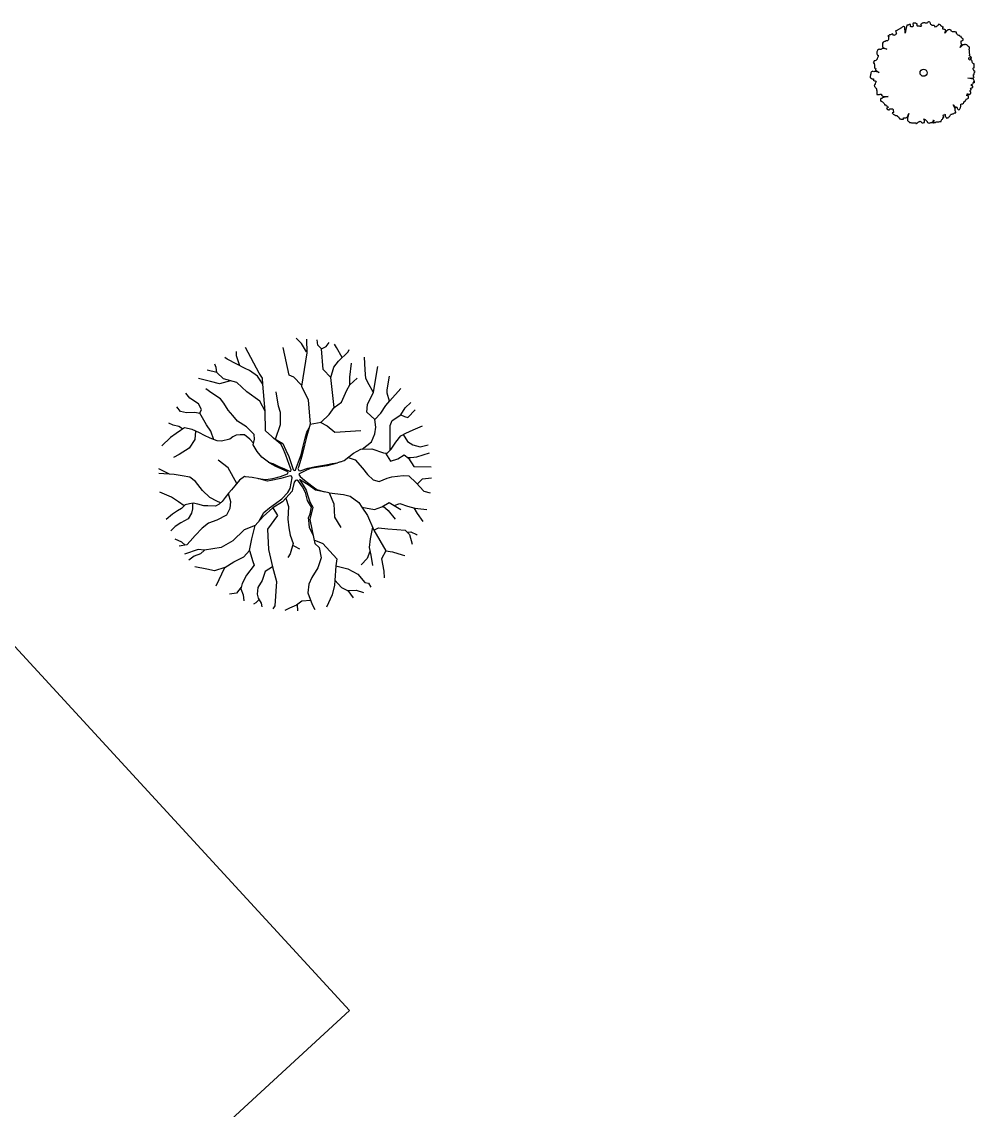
# Model space of a CAD drawing. Extents: x 99089 to 101049, y 99298 to 100905.
# Drawn here: x 100020.5 to 100122.5, y 100040.5 to 100156.8 of the extents above; entities that cross this region are included whole.
import ezdxf

# ---------------------------------------------------------------- set-up
doc = ezdxf.new("R2010")
doc.units = 0
doc.layers.add('Survey Exist Building', color=7, linetype='Continuous')
doc.layers.add('Survey Exist Trees', color=7, linetype='Continuous')

msp = doc.modelspace()

# ---------------------------------------------------------------- linework, layer by layer
at = {"layer": 'Survey Exist Building'}
msp.add_lwpolyline([(100055.58, 100051.12), (100010.81, 100099.79), (99996.92, 100087.01), (99984.14, 100100.91), (99956.35, 100075.35), (99969.13, 100061.45), (99955.23, 100048.67), (100000, 100000)], close=True, dxfattribs=at)
at = {"layer": 'Survey Exist Trees'}
for p, q in [((100114.62, 100156.21), (100114.06, 100155.88)), ((100116.98, 100151.39), (100116.98, 100151.39))]:
    msp.add_line(p, q, dxfattribs=at)
for points in [[(100119.59, 100155.98), (100119.53, 100155.95), (100119.24, 100155.62), (100119.36, 100155.98), (100119.26, 100156.01), (100119.19, 100156.01), (100119.13, 100156.05), (100119.06, 100156.05), (100119.06, 100156.11), (100119.06, 100156.18), (100119.06, 100156.25), (100119.13, 100156.25), (100119.06, 100156.28), (100118.93, 100156.35), (100118.83, 100156.41), (100118.83, 100156.48), (100118.76, 100156.51), (100118.7, 100156.55), (100118.63, 100156.55), (100118.53, 100156.55), (100118.53, 100156.48), (100118.46, 100156.41), (100118.4, 100156.38), (100118.33, 100156.31), (100118.27, 100156.28), (100118.17, 100156.38), (100118.1, 100156.45), (100118.03, 100156.45), (100117.93, 100156.45), (100117.87, 100156.45), (100117.83, 100156.51), (100117.77, 100156.55), (100117.74, 100156.61), (100117.74, 100156.68), (100117.7, 100156.74), (100117.64, 100156.81), (100117.57, 100156.84), (100117.5, 100156.84), (100117.44, 100156.81), (100117.4, 100156.74), (100117.34, 100156.68), (100117.27, 100156.71), (100117.2, 100156.71), (100117.11, 100156.74), (100117.04, 100156.74), (100116.97, 100156.74), (100116.91, 100156.68), (100116.84, 100156.68), (100116.77, 100156.64), (100116.74, 100156.58), (100116.67, 100156.55), (100116.71, 100156.48), (100116.77, 100156.41), (100116.74, 100156.35), (100116.67, 100156.35), (100116.61, 100156.35), (100116.54, 100156.38), (100116.48, 100156.38), (100116.41, 100156.38), (100116.34, 100156.38), (100116.28, 100156.41), (100116.28, 100156.48), (100116.28, 100156.55), (100116.28, 100156.61), (100116.21, 100156.64), (100116.14, 100156.71), (100116.08, 100156.71), (100116.01, 100156.71), (100115.95, 100156.71), (100115.88, 100156.71), (100115.85, 100156.64), (100115.85, 100156.58), (100115.88, 100156.51), (100115.88, 100156.45), (100115.88, 100156.38), (100115.85, 100156.31), (100115.78, 100156.31), (100115.71, 100156.31), (100115.65, 100156.31), (100115.58, 100156.35), (100115.58, 100156.41), (100115.58, 100156.48), (100115.58, 100156.55), (100115.51, 100156.55), (100115.45, 100156.55), (100115.38, 100156.51), (100115.32, 100156.48), (100115.25, 100156.48), (100115.18, 100156.48), (100115.18, 100156.41), (100115.15, 100156.35), (100115.15, 100156.28), (100115.12, 100156.21), (100115.03, 100155.62), (100114.98, 100156.25), (100114.95, 100156.31), (100114.88, 100156.35), (100114.82, 100156.35), (100114.75, 100156.31), (100114.69, 100156.28), (100114.62, 100156.21)], [(100114.06, 100155.88), (100113.99, 100155.88), (100114.02, 100155.82), (100114.02, 100155.75), (100114.06, 100155.68), (100114.06, 100155.62), (100114.09, 100155.55), (100114.02, 100155.52), (100113.99, 100155.45), (100113.89, 100155.42), (100113.79, 100155.38), (100113.72, 100155.42), (100113.72, 100155.48), (100113.66, 100155.55), (100113.59, 100155.52), (100113.53, 100155.48), (100113.46, 100155.45), (100113.39, 100155.45), (100113.33, 100155.45), (100113.26, 100155.38), (100113.16, 100155.35), (100113.26, 100155.28), (100113.26, 100155.22), (100113.23, 100155.15), (100113.23, 100155.09), (100113.23, 100155.02), (100113.23, 100154.95), (100113.19, 100154.89), (100113.13, 100154.82), (100113.06, 100154.79), (100113, 100154.79), (100112.93, 100154.79), (100112.86, 100154.75), (100112.8, 100154.72), (100112.73, 100154.69), (100112.66, 100154.65), (100112.6, 100154.55), (100112.6, 100154.49), (100112.6, 100154.42), (100112.6, 100154.36), (100112.6, 100154.26), (100112.6, 100154.19), (100112.63, 100154.09), (100113.07, 100153.9), (100112.6, 100153.99), (100112.53, 100153.96), (100112.47, 100153.92), (100112.4, 100153.89)], [(100122.34, 100151.67), (100122.28, 100151.73), (100122.24, 100151.8), (100122.28, 100151.87), (100122.31, 100151.93), (100122.38, 100151.93), (100122.38, 100152), (100122.41, 100152.07), (100122.41, 100152.13), (100122.41, 100152.2), (100122.38, 100152.26), (100122.38, 100152.33), (100122.31, 100152.36), (100122.24, 100152.4), (100122.21, 100152.46), (100122.18, 100152.56), (100122.18, 100152.63), (100122.16, 100152.71), (100122.13, 100152.75), (100122.09, 100152.77), (100122.04, 100152.77), (100121.98, 100152.76), (100121.96, 100152.73), (100121.88, 100152.78), (100121.82, 100152.85), (100121.83, 100152.98), (100121.91, 100153.01), (100121.96, 100152.99), (100121.95, 100152.97), (100122.04, 100152.93), (100122.04, 100152.95), (100122.11, 100152.96), (100122.1, 100153), (100122.06, 100153.06), (100121.99, 100153.14), (100121.95, 100153.16), (100121.93, 100153.18), (100121.91, 100153.19), (100121.91, 100153.26), (100121.94, 100153.33), (100121.94, 100153.39), (100121.91, 100153.46), (100121.91, 100153.53), (100121.91, 100153.63), (100121.88, 100153.72), (100121.88, 100153.79), (100121.85, 100153.86), (100121.85, 100153.92), (100121.88, 100153.99), (100121.91, 100154.06), (100121.88, 100154.12), (100121.81, 100154.16), (100121.71, 100154.22), (100121.68, 100154.29), (100121.61, 100154.36), (100121.55, 100154.39), (100121.48, 100154.42), (100121.41, 100154.42), (100121.35, 100154.42), (100121.35, 100154.36), (100121.25, 100154.36), (100121.18, 100154.36), (100120.88, 100154.09), (100121.08, 100154.49), (100121.02, 100154.52), (100121.02, 100154.59), (100121.02, 100154.65), (100121.02, 100154.72), (100121.02, 100154.79), (100121.08, 100154.82), (100121.15, 100154.85), (100121.22, 100154.89), (100121.22, 100154.95), (100121.22, 100155.02), (100121.15, 100155.05), (100121.08, 100155.12), (100121.02, 100155.22), (100121.02, 100155.28), (100120.95, 100155.28), (100120.85, 100155.32), (100120.82, 100155.38), (100120.75, 100155.38), (100120.69, 100155.42), (100120.62, 100155.45), (100120.59, 100155.52), (100120.52, 100155.58), (100120.49, 100155.65), (100120.49, 100155.72), (100120.42, 100155.72), (100120.35, 100155.75), (100120.29, 100155.75), (100120.22, 100155.75), (100120.15, 100155.78), (100120.09, 100155.78), (100120.02, 100155.82), (100119.96, 100155.82), (100119.92, 100155.88), (100119.92, 100155.95), (100119.72, 100156.01), (100119.66, 100155.98), (100119.59, 100155.98)], [(100112.4, 100153.89), (100112.33, 100153.89), (100112.27, 100153.92), (100112.2, 100153.89), (100112.13, 100153.89), (100112.07, 100153.82), (100112.07, 100153.76), (100112.03, 100153.69), (100112, 100153.63), (100111.97, 100153.56), (100111.97, 100153.49), (100112, 100153.49), (100112, 100153.43), (100112.03, 100153.36), (100112.07, 100153.29), (100112.13, 100153.26), (100112.13, 100153.19), (100112.13, 100153.13), (100112.1, 100153.06), (100112.07, 100152.99), (100112.03, 100152.93), (100112.03, 100152.86), (100112, 100152.8), (100111.94, 100152.76), (100111.87, 100152.7), (100111.77, 100152.66), (100111.72, 100152.65), (100111.73, 100152.67), (100111.71, 100152.68), (100111.66, 100152.61), (100111.66, 100152.6), (100111.73, 100152.59), (100111.69, 100152.58), (100111.67, 100152.56), (100111.58, 100152.44), (100111.7, 100152.4), (100111.7, 100152.33), (100111.74, 100152.26), (100111.74, 100152.2), (100111.74, 100152.13), (100111.74, 100152.07), (100111.74, 100152), (100111.74, 100151.93), (100111.77, 100151.87), (100111.84, 100151.87), (100111.87, 100151.8), (100111.84, 100151.73), (100111.84, 100151.67), (100112.25, 100151.41), (100111.8, 100151.53), (100111.74, 100151.53), (100111.67, 100151.5), (100111.6, 100151.53), (100111.54, 100151.57), (100111.47, 100151.53), (100111.4, 100151.5), (100111.37, 100151.44), (100111.34, 100151.37), (100111.34, 100151.27), (100111.31, 100151.17), (100111.31, 100151.1), (100111.27, 100151.04), (100111.27, 100150.97), (100111.27, 100150.9), (100111.31, 100150.84), (100111.37, 100150.8), (100111.47, 100150.74), (100111.54, 100150.74), (100111.6, 100150.74), (100111.67, 100150.71), (100111.63, 100150.68), (100111.61, 100150.65), (100111.6, 100150.61), (100111.67, 100150.57), (100111.74, 100150.54), (100111.8, 100150.54), (100111.87, 100150.51), (100111.9, 100150.44), (100111.87, 100150.37), (100111.84, 100150.31), (100111.8, 100150.24), (100111.8, 100150.23), (100111.8, 100150.21), (100111.85, 100150.17), (100111.8, 100150.15), (100111.8, 100150.14), (100111.74, 100150.11), (100111.7, 100150.04), (100111.74, 100149.98), (100111.74, 100149.91), (100111.8, 100149.84), (100111.84, 100149.78), (100111.9, 100149.74), (100111.94, 100149.68), (100111.94, 100149.61), (100111.94, 100149.54), (100111.97, 100149.48), (100111.97, 100149.41), (100111.97, 100149.35), (100111.97, 100149.28), (100111.97, 100149.21)], [(100120.35, 100147.45), (100120.35, 100147.52), (100120.14, 100147.96), (100120.42, 100147.62), (100120.42, 100147.69), (100120.42, 100147.75), (100120.49, 100147.72), (100120.55, 100147.72), (100120.62, 100147.65), (100120.59, 100147.59), (100120.62, 100147.52), (100120.69, 100147.45), (100120.75, 100147.42), (100120.82, 100147.45), (100120.85, 100147.52), (100120.88, 100147.59), (100120.92, 100147.65), (100120.92, 100147.72), (100120.95, 100147.79), (100120.98, 100147.85), (100120.98, 100147.92), (100120.95, 100147.98), (100120.95, 100148.05), (100121.02, 100148.05), (100121.08, 100148.08), (100121.15, 100148.08), (100121.25, 100148.15), (100121.28, 100148.22), (100121.28, 100148.28), (100121.35, 100148.32), (100121.45, 100148.38), (100121.48, 100148.45), (100121.55, 100148.48), (100121.55, 100148.55), (100121.58, 100148.62), (100121.65, 100148.62), (100121.71, 100148.65), (100121.78, 100148.68), (100121.78, 100148.75), (100121.78, 100148.81), (100121.78, 100148.88), (100121.75, 100148.95), (100121.68, 100148.95), (100121.61, 100148.91), (100121.61, 100148.98), (100121.65, 100149.05), (100121.65, 100149.11), (100121.68, 100149.18), (100121.68, 100149.11), (100121.75, 100149.11), (100121.81, 100149.11), (100121.88, 100149.08), (100121.94, 100149.08), (100121.98, 100149.15), (100122.04, 100149.18), (100122.04, 100149.25), (100122.04, 100149.31), (100122.01, 100149.38), (100121.94, 100149.41), (100121.98, 100149.48), (100122.01, 100149.54), (100122.08, 100149.58), (100122.08, 100149.64), (100122.01, 100149.68), (100122.04, 100149.74), (100122.11, 100149.78), (100122.18, 100149.78), (100122.24, 100149.84), (100122.24, 100149.91), (100122.21, 100149.98), (100122.14, 100150.01), (100122.08, 100150.07), (100122.11, 100150.14), (100122.18, 100150.17), (100122.24, 100150.21), (100122.28, 100150.27), (100122.41, 100150.44), (100122.38, 100150.34), (100122.44, 100150.31), (100122.44, 100150.37), (100122.44, 100150.44), (100122.41, 100150.51), (100122.38, 100150.57), (100122.34, 100150.64), (100122.31, 100150.71), (100121.73, 100150.82), (100122.28, 100150.84), (100122.34, 100150.87), (100122.38, 100150.94), (100122.31, 100151), (100122.31, 100151.07), (100122.31, 100151.14), (100122.31, 100151.2), (100122.38, 100151.2), (100122.38, 100151.27), (100122.41, 100151.34), (100122.41, 100151.4), (100122.47, 100151.47), (100122.51, 100151.53), (100122.44, 100151.57), (100122.34, 100151.67)], [(100111.97, 100149.21), (100111.97, 100149.15), (100112, 100149.08), (100112.07, 100149.05), (100112.13, 100149.05), (100112.2, 100149.05), (100112.27, 100149.08), (100112.33, 100149.11), (100112.4, 100149.11), (100112.47, 100149.11), (100112.5, 100149.05), (100112.5, 100148.98), (100112.6, 100148.91), (100112.66, 100148.85), (100113.2, 100148.86), (100112.6, 100148.71), (100112.53, 100148.65), (100112.47, 100148.65), (100112.4, 100148.65), (100112.37, 100148.58), (100112.37, 100148.52), (100112.37, 100148.42), (100112.4, 100148.35), (100112.47, 100148.35), (100112.53, 100148.32), (100112.6, 100148.28), (100112.7, 100148.18), (100112.76, 100148.12), (100112.8, 100148.05), (100112.8, 100147.98), (100112.86, 100147.98), (100112.93, 100147.95), (100112.96, 100147.89), (100113.03, 100147.85), (100113.13, 100147.82), (100113.16, 100147.75), (100113.19, 100147.69), (100113.13, 100147.65), (100113.1, 100147.59), (100113.03, 100147.59), (100113.06, 100147.52), (100113.13, 100147.45), (100113.23, 100147.42), (100113.29, 100147.39), (100113.26, 100147.45), (100113.33, 100147.49), (100113.39, 100147.52), (100113.46, 100147.52), (100113.53, 100147.52), (100113.59, 100147.52), (100113.69, 100147.52), (100113.72, 100147.45), (100113.72, 100147.39), (100113.72, 100147.32), (100113.76, 100147.25), (100113.76, 100147.16), (100113.69, 100147.12), (100113.63, 100147.09), (100113.69, 100147.02), (100113.72, 100146.96), (100113.79, 100146.92), (100113.86, 100146.92), (100113.92, 100146.86), (100113.99, 100146.82), (100114.06, 100146.82), (100114.12, 100146.82), (100114.19, 100146.76), (100114.29, 100146.69), (100114.32, 100146.62), (100114.32, 100146.56), (100114.39, 100146.52), (100114.42, 100146.46), (100114.49, 100146.46), (100114.55, 100146.43), (100114.62, 100146.43), (100114.72, 100146.43), (100114.82, 100146.43), (100114.82, 100146.49), (100114.85, 100146.56), (100114.92, 100146.56), (100115.02, 100146.56), (100115.08, 100146.59), (100115.15, 100146.62), (100115.22, 100146.62), (100115.42, 100147.03), (100115.28, 100146.56), (100115.28, 100146.49), (100115.28, 100146.43), (100115.28, 100146.36), (100115.28, 100146.29), (100115.32, 100146.23), (100115.38, 100146.19), (100115.45, 100146.13), (100115.48, 100146.06), (100115.55, 100146.06), (100115.61, 100146.06), (100115.68, 100146.03), (100115.75, 100146.03), (100115.81, 100146.03), (100115.88, 100146.03), (100115.95, 100146.03)], [(100115.95, 100146.03), (100116.01, 100146.03), (100116.08, 100146.03), (100116.14, 100146.03), (100116.14, 100145.96), (100116.21, 100145.96), (100116.28, 100145.99), (100116.34, 100146.06), (100116.44, 100146.13), (100116.51, 100146.16), (100116.58, 100146.23), (100116.64, 100146.19), (100116.71, 100146.13), (100116.77, 100146.06), (100116.84, 100146.03), (100116.94, 100146.03), (100117.01, 100146.06), (100117.07, 100146.09), (100117.07, 100146.09), (100117.07, 100146.19), (100117.07, 100146.29), (100117.04, 100146.36), (100117.01, 100146.46), (100117.01, 100146.39), (100117.07, 100146.39), (100117.14, 100146.39), (100117.2, 100146.36), (100117.3, 100146.26), (100117.37, 100146.19), (100117.37, 100146.13), (100117.4, 100146.06), (100117.47, 100146.03), (100117.54, 100146.03), (100117.6, 100145.99), (100117.67, 100146.03), (100117.77, 100146.06), (100117.83, 100146.06), (100117.9, 100146.09), (100117.93, 100146.16), (100118, 100146.23), (100118.03, 100146.29), (100117.97, 100146.29), (100118.03, 100146.29), (100118.1, 100146.29), (100118.07, 100146.23), (100118.03, 100146.16), (100118, 100146.09), (100117.97, 100146.03), (100118.03, 100146.03), (100118.1, 100146.06), (100118.17, 100146.06), (100118.23, 100146.06), (100118.33, 100146.13), (100118.43, 100146.16), (100118.5, 100146.16), (100118.56, 100146.16), (100118.63, 100146.16), (100118.73, 100146.19), (100118.8, 100146.19), (100118.86, 100146.19), (100118.86, 100146.26), (100118.9, 100146.33), (100118.93, 100146.39), (100118.99, 100146.43), (100119.06, 100146.49), (100119.06, 100146.56), (100119.09, 100146.62), (100119.16, 100146.62), (100119.16, 100146.69), (100119.09, 100146.76), (100119.09, 100146.82), (100119.13, 100146.89), (100119.19, 100146.89), (100119.23, 100146.96), (100119.29, 100146.92), (100119.29, 100146.86), (100119.29, 100146.79), (100119.33, 100146.72), (100119.36, 100146.66), (100119.43, 100146.56), (100119.43, 100146.49), (100119.49, 100146.56), (100119.56, 100146.56), (100119.62, 100146.59), (100119.66, 100146.66), (100119.72, 100146.69), (100119.79, 100146.76), (100119.82, 100146.82), (100119.86, 100146.89), (100119.92, 100146.96), (100120.02, 100146.96), (100120.09, 100146.99), (100120.15, 100146.99), (100120.22, 100147.02), (100120.29, 100147.09), (100120.35, 100147.12), (100120.42, 100147.12), (100120.42, 100147.19), (100120.39, 100147.25), (100120.35, 100147.35), (100120.35, 100147.45)], [(100050.97, 100121.55), (100050.45, 100122.43), (100049.89, 100123.02)], [(100050.97, 100122.92), (100051.03, 100121.46), (100050.45, 100117.9), (100051.17, 100116.41), (100051.39, 100113.81), (100052.54, 100114.05), (100053.41, 100114.85), (100053.93, 100115.59), (100053.57, 100118.82), (100052.77, 100119.68), (100052.59, 100121.87), (100052.21, 100122.25), (100052.14, 100122.82)], [(100046.6, 100113.1), (100046.56, 100115.2), (100046.32, 100118.1), (100046.27, 100118.73), (100045.91, 100119.28), (100044.45, 100122.01)], [(100050.41, 100118.03), (100049.64, 100118.86), (100049.12, 100119.07), (100048.48, 100122.03)], [(100052.59, 100121.87), (100053.09, 100122.11), (100053.42, 100122.55)], [(100053.57, 100118.81), (100053.89, 100119.91), (100054.41, 100120.56), (100055.44, 100121.54), (100055.56, 100121.81)], [(100054.81, 100120.95), (100054.18, 100122.01), (100053.97, 100122.39)], [(100046.32, 100118.1), (100045.73, 100118.94), (100044.89, 100119.55), (100044.42, 100119.78), (100043.54, 100120.25), (100042.51, 100120.76), (100042.26, 100120.94)], [(100043.87, 100120.07), (100043.49, 100121.13), (100043.5, 100121.6)], [(100058.15, 100117.25), (100057.99, 100117.44), (100057.67, 100118.04), (100057.34, 100118.7), (100057.25, 100119.63), (100057.2, 100120.98)], [(100046.56, 100115.2), (100046, 100116.28), (100044.6, 100117.26), (100043.53, 100118.29), (100042.09, 100118.66), (100041.39, 100119.36), (100040.36, 100119.58)], [(100041.39, 100119.36), (100041.33, 100119.88), (100041.18, 100120.22)], [(100055.61, 100118.04), (100055.62, 100118.84), (100055.81, 100120.33)], [(100056.94, 100111.14), (100057.93, 100111.94), (100058.31, 100112.79), (100058.4, 100113.49), (100058.31, 100114.31), (100057.43, 100115.12), (100057.5, 100115.94), (100058.15, 100117.25), (100058.62, 100119.97)], [(100042.84, 100118.47), (100041.67, 100118.15), (100040.73, 100118.38), (100039.42, 100118.72)], [(100053.93, 100115.61), (100054.72, 100116.18), (100055.29, 100117.44), (100055.61, 100118.04), (100056.41, 100118.74)], [(100059.87, 100116.27), (100059.62, 100117.15), (100059.62, 100117.48), (100059.87, 100118.94)], [(100041.09, 100112.16), (100040.77, 100113.06), (100040.3, 100113.76), (100039.56, 100114.98), (100039.75, 100115.4), (100039.42, 100116), (100038.49, 100116.61), (100038.07, 100117.15)], [(100046.19, 100110.29), (100046.19, 100110.29), (100045.71, 100110.91), (100045.29, 100111.61), (100045.43, 100112.22), (100045.39, 100112.73), (100044.55, 100113.53), (100043.62, 100114.13), (100043.1, 100114.74), (100042.59, 100115.3), (100042.13, 100116.05), (100041.8, 100116.52), (100040.87, 100117.12), (100040.22, 100117.59)], [(100047.68, 100112.21), (100048.19, 100113.8), (100048.19, 100115.06), (100048, 100115.76), (100047.73, 100117.26)], [(100058.31, 100114.31), (100058.92, 100115.01), (100059.48, 100115.8), (100059.9, 100116.31), (100061.09, 100117.62)], [(100059.94, 100111.04), (100059.94, 100113.68), (100060.16, 100114.21), (100061.06, 100114.82), (100061.52, 100115.55), (100062.15, 100116.12)], [(100039.57, 100114.97), (100039.05, 100115.07), (100038.16, 100115.02), (100037.51, 100115.17), (100037.1, 100115.67)], [(100061.06, 100114.82), (100061.48, 100114.63), (100061.81, 100114.54), (100062.59, 100115.37)], [(100037.73, 100113.31), (100037.32, 100113.58), (100036.71, 100113.72), (100036.25, 100113.93)], [(100051.39, 100113.81), (100051.02, 100112.58), (100050.78, 100111.56), (100050.49, 100110.41), (100050.13, 100109.24), (100050.07, 100109.07), (100050.15, 100108.86), (100050.31, 100108.84), (100051.11, 100109.12), (100052, 100109.3), (100053.04, 100109.46), (100053.72, 100109.61), (100054.3, 100109.67)], [(100052.44, 100114.03), (100053.21, 100113.66), (100054.03, 100112.95), (100056.79, 100113.16)], [(100054.62, 100109.78), (100055.03, 100109.92), (100056.02, 100110.72), (100056.81, 100111.14), (100057.98, 100111.18), (100059.23, 100110.76), (100059.61, 100110.71), (100060.03, 100111.13), (100060.54, 100111.88), (100061.06, 100112.58), (100061.62, 100112.86), (100062.41, 100113.23), (100063.38, 100113.63)], [(100045.33, 100111.79), (100044.92, 100112.22), (100044.36, 100112.69), (100043.89, 100112.69), (100043.47, 100112.64), (100043.1, 100112.45), (100042.77, 100112.22), (100041.88, 100111.99), (100041.42, 100112.04), (100040.67, 100112.32), (100040.07, 100112.6), (100039.55, 100112.88), (100038.76, 100113.25), (100037.92, 100113.44), (100037.5, 100113.16), (100037.04, 100112.83), (100036.43, 100112.41), (100035.51, 100111.52)], [(100039.1, 100113.09), (100039.04, 100112.18), (100038.43, 100111.24), (100037.36, 100110.59), (100036.76, 100110.27)], [(100046.89, 100109.77), (100047.37, 100109.61), (100048.03, 100109.29), (100048.64, 100109.03), (100049.17, 100108.8), (100049.3, 100108.81), (100049.35, 100108.95), (100049.14, 100109.51), (100048.78, 100110.49), (100048.44, 100111.28), (100048.23, 100111.67), (100047.61, 100112.21), (100046.6, 100113.1)], [(100047.43, 100112.37), (100048.02, 100112), (100048.45, 100111.74), (100048.79, 100111.03), (100049.1, 100110.35), (100049.39, 100109.5), (100049.57, 100108.98), (100049.66, 100108.87), (100049.79, 100108.9), (100049.92, 100109.24), (100050.13, 100109.81), (100050.4, 100110.55), (100050.63, 100111.47), (100050.84, 100112.34), (100051.01, 100112.97), (100051.27, 100113.41)], [(100061.32, 100112.71), (100061.8, 100111.97), (100062.36, 100111.6), (100063.15, 100111.41), (100063.99, 100111.61)], [(100045.8, 100108.01), (100046.63, 100107.92), (100047.37, 100108), (100048.2, 100108.21), (100048.95, 100108.52), (100049.02, 100108.65), (100048.93, 100108.76), (100047.72, 100109.29), (100047.06, 100109.65), (100046.19, 100110.29)], [(100055.44, 100110.25), (100056.2, 100110.02), (100056.99, 100109.13), (100057.5, 100108.43), (100058.11, 100107.87), (100058.76, 100107.68), (100059.6, 100108.05), (100060.11, 100108.19), (100061.33, 100108.33), (100061.93, 100108.29), (100062.73, 100107.54), (100063.52, 100106.65), (100064.21, 100106.49)], [(100059.45, 100110.73), (100059.98, 100109.87), (100060.77, 100110.11), (100061.43, 100110.53), (100061.89, 100110.2), (100062.45, 100109.31), (100064.32, 100109.25)], [(100061.79, 100110.27), (100062.13, 100110.25), (100062.78, 100110.34), (100064.15, 100110.75)], [(100036.34, 100108.47), (100035.19, 100109.06)], [(100043.53, 100107.48), (100042.6, 100109.15), (100041.53, 100109.97)], [(100054.62, 100109.78), (100054, 100109.57), (100053.18, 100109.36), (100052.28, 100109.22), (100051.38, 100109.08), (100050.78, 100108.79), (100050.21, 100108.52), (100050.15, 100108.43), (100050.3, 100108.23), (100050.78, 100107.84), (100051.69, 100107.12), (100052.1, 100106.84), (100052.9, 100106.57)], [(100041.79, 100105.4), (100041.4, 100105.6), (100040.66, 100105.97), (100039.87, 100106.72), (100039.12, 100107.7), (100038.52, 100108.16), (100037.68, 100108.31), (100036.84, 100108.45), (100035.18, 100108.53)], [(100044.45, 100108.2), (100044.35, 100108.21), (100043.83, 100107.83), (100043.32, 100107.23), (100042.95, 100106.81), (100042.66, 100106.48), (100042.29, 100105.97), (100041.96, 100105.55), (100041.64, 100105.27), (100041.26, 100105.04), (100040.42, 100105.08), (100040, 100105.08), (100039.35, 100105.27), (100038.88, 100105.36), (100038.46, 100105.32), (100038, 100105.18), (100037.62, 100104.81), (100037.2, 100104.57), (100036.64, 100104.2), (100035.99, 100103.63)], [(100045.9, 100103.43), (100046.42, 100104.38), (100047.01, 100104.86), (100047.66, 100105.33), (100048.36, 100105.82), (100049, 100106.51), (100049.24, 100106.96), (100049.45, 100108.08), (100049.38, 100108.25), (100049.22, 100108.28), (100048.23, 100108.01), (100047.22, 100107.79), (100046.8, 100107.74), (100045.93, 100107.98), (100045.17, 100108.13), (100044.45, 100108.2)], [(100051.68, 100101.95), (100051.3, 100102.78), (100051.23, 100103.55), (100051.2, 100103.81), (100051.36, 100104.25), (100051.51, 100104.96), (100051.1, 100105.67), (100050.89, 100106.53), (100050.57, 100107.11), (100050.12, 100107.74), (100049.96, 100107.84), (100049.79, 100107.8), (100049.68, 100107.61), (100049.49, 100106.87), (100049.44, 100106.64), (100048.78, 100105.91), (100048.42, 100105.52), (100047.4, 100104.87), (100046.36, 100103.94), (100045.49, 100102.97)], [(100053.4, 100106.47), (100051.95, 100106.76), (100051.28, 100107.25), (100050.22, 100107.92), (100050.61, 100107.3), (100050.96, 100106.76), (100051.08, 100106.25), (100051.33, 100105.5), (100051.66, 100104.93), (100051.34, 100103.64), (100051.76, 100101.56)], [(100062.83, 100107.42), (100063.38, 100107.96), (100064.34, 100108.09)], [(100037.9, 100105.09), (100037.3, 100105.51), (100036.55, 100106.02), (100035.3, 100106.54)], [(100042.62, 100106.42), (100042.85, 100105.55), (100042.8, 100104.8), (100042.43, 100104.1), (100041.4, 100103.54), (100040.51, 100103.22), (100039.81, 100102.7), (100039.06, 100101.91), (100038.55, 100101.31), (100038.17, 100100.93), (100037.35, 100100.77)], [(100048.78, 100105.91), (100049.05, 100105.03), (100049, 100103.68), (100049.09, 100102.74), (100049.23, 100101.95), (100049.56, 100101.06), (100049.23, 100099.94), (100048.99, 100099.57)], [(100053.4, 100106.47), (100054.95, 100106.29), (100055.65, 100106.13), (100056.57, 100105.44), (100056.9, 100104.96), (100057.5, 100104.07), (100058.2, 100102.48), (100059.48, 100100.29), (100059.02, 100099.42), (100059.24, 100098.1), (100059.28, 100097.4)], [(100053.4, 100106.47), (100053.92, 100105.32), (100053.99, 100103.88), (100054.64, 100102.77)], [(100056.9, 100104.96), (100058.24, 100104.7), (100059.03, 100104.97), (100059.83, 100105.44), (100061.09, 100104.69)], [(100038.78, 100105.35), (100038.79, 100104.76), (100038.69, 100104.29), (100038.32, 100103.69), (100037.53, 100103.27), (100036.92, 100102.89), (100036.49, 100102.4)], [(100047.4, 100104.87), (100047.9, 100104.06), (100046.81, 100102.6), (100046.93, 100100.41), (100047.36, 100098.56), (100047.77, 100097), (100047.61, 100094.41), (100047.39, 100094.09)], [(100059.19, 100105.07), (100059.73, 100104.6), (100060.48, 100103.67)], [(100060.37, 100105.12), (100060.95, 100105.35), (100061.79, 100105.07), (100062.58, 100104.83), (100063.85, 100104.7)], [(100062.48, 100104.86), (100062.81, 100104.27), (100063.44, 100103.4)], [(100041.31, 100096.55), (100042.26, 100098.51), (100043.23, 100099.11), (100044.29, 100099.65), (100044.9, 100100.32), (100045.12, 100101.57), (100045.49, 100102.97), (100044.3, 100102.52), (100043.1, 100101.34), (100041.87, 100100.65), (100040.08, 100100.34), (100039.41, 100100.42), (100037.93, 100099.91)], [(100058.05, 100102.81), (100057.81, 100101.57), (100057.67, 100100.64), (100057.86, 100099.8), (100058.04, 100098.72)], [(100058.2, 100102.48), (100058.7, 100102.74), (100059.68, 100102.64), (100060.66, 100102.55), (100061.55, 100102.5), (100062.01, 100102.03), (100062.29, 100100.99)], [(100061.78, 100102.27), (100062.15, 100102.31), (100062.76, 100102.03), (100062.81, 100101.94)], [(100038.01, 100100.9), (100037.65, 100101.21), (100036.92, 100101.52)], [(100049.5, 100100.88), (100049.69, 100100.78), (100050.25, 100100.5)], [(100051.76, 100101.56), (100051.89, 100101.06), (100052.35, 100100.64), (100052.54, 100099.52), (100052.21, 100098.45), (100051.55, 100097.42), (100051.22, 100096.72), (100051.13, 100095.79), (100051.59, 100094.53), (100051.89, 100094.01)], [(100051.78, 100101.47), (100052.73, 100101.06), (100054.22, 100099.43), (100054.12, 100098.68), (100054.01, 100097.11), (100053.97, 100096.59), (100053.73, 100095.59), (100053.12, 100094.25)], [(100040.08, 100100.34), (100039.66, 100099.95), (100038.96, 100099.72), (100038.41, 100099.28)], [(100044.9, 100100.32), (100045.26, 100099.15), (100045.4, 100098.73), (100044.56, 100097.66), (100044.09, 100096.77), (100043.95, 100096.21), (100044.22, 100095.56), (100044.27, 100094.93)], [(100057.77, 100100.19), (100057.48, 100099.47), (100056.83, 100098.77)], [(100059.47, 100100.28), (100060.19, 100100.17), (100061.21, 100099.84), (100061.49, 100099.78)], [(100042.26, 100098.51), (100041.15, 100098.13), (100040.31, 100098.32), (100039.05, 100098.55)], [(100047.36, 100098.56), (100046.56, 100098.08), (100046.23, 100097.1), (100045.77, 100096.35), (100045.72, 100095.65), (100045.81, 100095.23), (100046.13, 100094.67), (100046.19, 100094.3)], [(100054.12, 100098.68), (100055.41, 100098.37), (100056.46, 100097.77), (100057.24, 100096.9), (100057.62, 100096.81), (100057.86, 100096.38)], [(100043.99, 100096.39), (100043.48, 100095.75), (100042.75, 100095.65)], [(100054.02, 100097.15), (100054.72, 100096.35), (100055.37, 100096.02), (100056.31, 100096.06), (100057.07, 100095.82)], [(100045.91, 100095.06), (100045.57, 100094.72), (100045.3, 100094.56)], [(100051.43, 100094.97), (100050.47, 100094.9), (100049.91, 100094.48), (100049.17, 100094.16), (100048.66, 100093.9)], [(100055.41, 100096.02), (100055.99, 100095.25)], [(100049.97, 100094.53), (100050.01, 100093.86)]]:
    msp.add_lwpolyline(points, dxfattribs=at)
msp.add_circle((100116.98, 100151.39), 0.375, dxfattribs=at)

doc.saveas('drawing.dxf')
